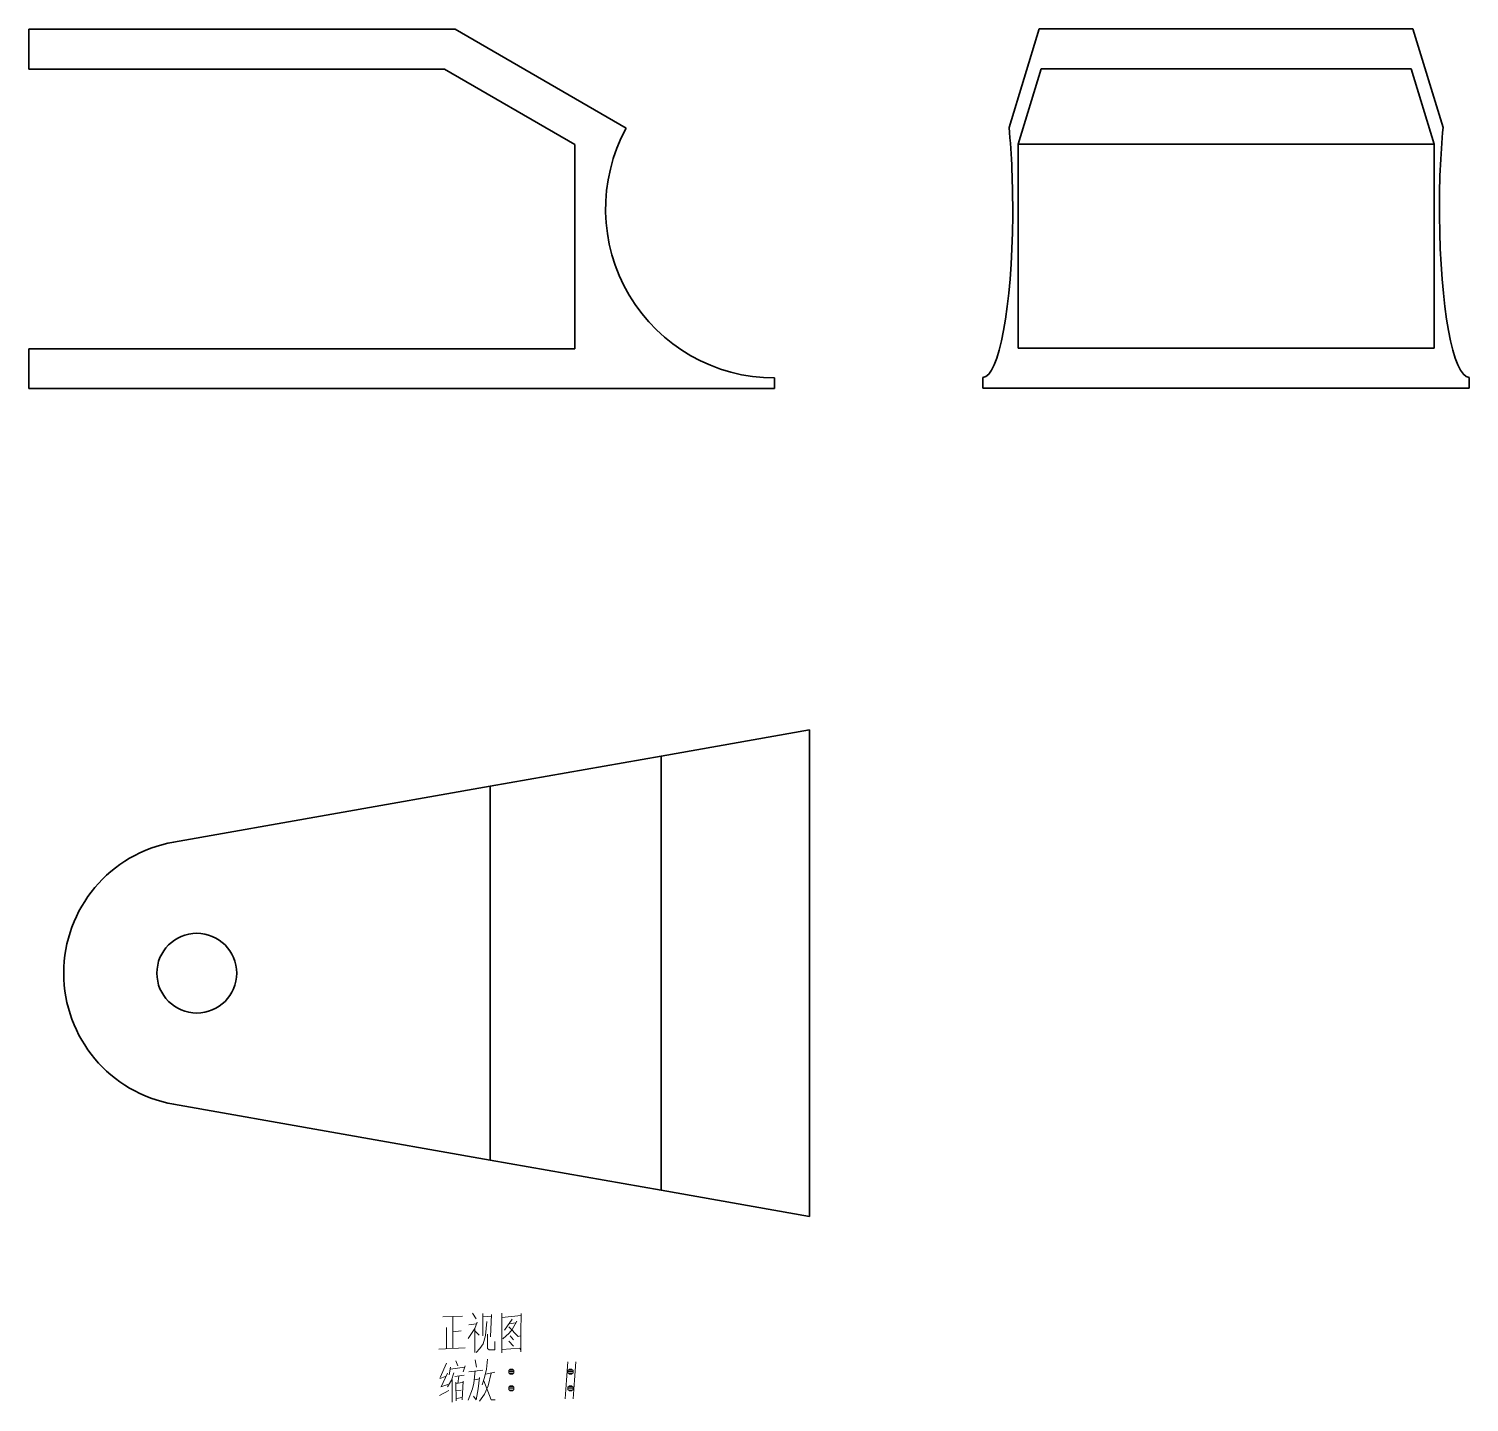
# Model space of a CAD drawing. Extents: x 755 to 863, y 318 to 421.
import ezdxf

# ---------------------------------------------------------------- set-up
doc = ezdxf.new("R2010")
doc.units = 0

msp = doc.modelspace()

# ---------------------------------------------------------------- linework, layer by layer
at = {"color": 7, "lineweight": 35}
for p, q in [((763.31, 421.38), (755.05, 421.38)), ((755.05, 418.38), (755.05, 421.38)), ((787.09, 421.38), (763.31, 421.38)), ((799.94, 413.96), (787.09, 421.38)), ((830.98, 421.42), (828.71, 414)), ((835.17, 421.42), (830.98, 421.42)), ((854.87, 421.42), (835.17, 421.42)), ((859.06, 421.42), (854.87, 421.42)), ((861.33, 414), (859.06, 421.42)), ((763.31, 418.38), (755.05, 418.38)), ((763.31, 418.38), (786.29, 418.38)), ((786.29, 418.38), (796.09, 412.72)), ((831.12, 418.42), (829.39, 412.75)), ((835.17, 418.42), (831.12, 418.42)), ((854.87, 418.42), (835.17, 418.42)), ((854.87, 418.42), (858.92, 418.42)), ((858.92, 418.42), (860.65, 412.75)), ((796.09, 412.72), (796.09, 397.38)), ((829.39, 412.75), (829.39, 397.42)), ((860.65, 412.75), (829.39, 412.75)), ((860.65, 412.75), (860.65, 397.42)), ((755.05, 397.38), (763.31, 397.38)), ((755.05, 394.38), (755.05, 397.38)), ((763.31, 397.38), (796.09, 397.38)), ((835.17, 397.42), (829.39, 397.42)), ((835.17, 397.42), (854.87, 397.42)), ((854.87, 397.42), (860.65, 397.42)), ((811.09, 394.38), (811.09, 395.18)), ((826.75, 394.42), (826.75, 395.22)), ((863.29, 394.42), (863.29, 395.22)), ((763.31, 394.38), (755.05, 394.38)), ((811.09, 394.38), (763.31, 394.38)), ((835.17, 394.42), (826.75, 394.42)), ((854.87, 394.42), (835.17, 394.42)), ((863.29, 394.42), (854.87, 394.42)), ((802.56, 366.77), (813.71, 368.74)), ((813.71, 368.74), (813.71, 332.19)), ((789.71, 364.51), (802.56, 366.77)), ((802.56, 334.16), (802.56, 366.77)), ((765.93, 360.31), (789.71, 364.51)), ((789.71, 336.42), (789.71, 364.51)), ((789.71, 336.42), (765.93, 340.62)), ((802.56, 334.16), (789.71, 336.42)), ((802.56, 334.16), (813.71, 332.19))]:
    msp.add_line(p, q, dxfattribs=at)
at = {"color": 7, "lineweight": 13}
for points in [[(788.39, 324.91), (788.67, 324.49)], [(789.16, 324.88), (789.16, 323.2)], [(789.75, 323.13), (789.82, 324.81)], [(790.59, 324.91), (790.59, 323.44), (790.59, 321.94)], [(790.59, 324.88), (790.59, 323.48), (790.59, 322.08)], [(792.06, 324.74), (790.59, 324.6)], [(792.03, 322.11), (792.03, 323.48), (792.06, 324.88)], [(786.15, 324.63), (787.65, 324.7)], [(786.43, 323.83), (786.43, 322.25)], [(786.92, 324.63), (786.92, 323.48), (786.92, 322.29)], [(788.74, 324.25), (788.56, 323.76), (788.07, 323.02)], [(788.11, 324.04), (788.67, 324.11)], [(788.56, 323.76), (788.56, 321.97)], [(789.82, 324.7), (789.16, 324.63)], [(789.47, 324.28), (789.37, 323.23)], [(791.36, 324.46), (790.8, 323.65)], [(791.12, 323.9), (791.82, 323.16)], [(791.15, 324.11), (791.61, 324.18)], [(791.15, 323.41), (791.36, 323.69)], [(791.36, 323.69), (791.71, 324.32)], [(786.92, 323.51), (787.55, 323.58)], [(788.56, 323.58), (788.88, 323.27)], [(788.95, 322.25), (789.19, 322.6)], [(789.37, 323.23), (789.19, 322.6)], [(789.51, 322.25), (789.51, 323.34)], [(790.07, 322.78), (790.07, 322.15)], [(790.66, 322.99), (791.15, 323.41)], [(791.12, 322.81), (791.47, 322.43)], [(791.22, 323.2), (791.47, 322.92)], [(791.82, 323.16), (791.99, 323.2)], [(785.87, 322.22), (787.83, 322.32)], [(788.67, 321.97), (788.95, 322.25)], [(789.65, 322.15), (789.51, 322.25)], [(790.07, 322.15), (789.65, 322.15)], [(790.59, 322.18), (791.96, 322.29)], [(792.03, 322.01), (792.03, 322.11), (791.96, 322.29)], [(786.43, 321.17), (785.97, 320.08)], [(786.74, 320.85), (786.64, 320.29)], [(786.74, 320.71), (787.79, 320.85)], [(786.99, 320.43), (786.81, 319.87)], [(787.13, 321.34), (787.3, 320.96)], [(787.83, 320.96), (787.69, 320.5)], [(788.6, 320.57), (788.49, 319.66), (788.39, 319.24), (788.07, 318.37)], [(788.11, 320.5), (789.16, 320.64)], [(788.6, 321.41), (788.7, 320.85)], [(789.44, 320.71), (789.3, 320.08)], [(789.37, 320.33), (790.07, 320.47)], [(789.51, 321.45), (789.44, 320.71)], [(791.12, 320.54), (791.5, 320.54)], [(791.15, 320.64), (791.47, 320.64)], [(795.56, 321.27), (795.46, 319.87), (795.35, 318.47)], [(795.56, 320.54), (795.95, 320.54)], [(795.6, 320.64), (795.91, 320.64)], [(796.16, 321.27), (796.05, 319.87), (795.95, 318.47)], [(786.36, 320.15), (785.94, 320.01)], [(786.01, 319.38), (786.53, 319.56)], [(786.5, 320.4), (786.04, 319.38)], [(786.81, 319.87), (786.5, 319.38)], [(786.85, 319.94), (786.85, 318.23)], [(787.06, 320.15), (787.76, 320.26)], [(787.13, 319.73), (787.16, 318.33)], [(787.13, 319.63), (787.65, 319.7)], [(787.37, 320.19), (787.3, 319.63)], [(787.69, 319.8), (787.62, 318.4)], [(788.91, 320.08), (788.81, 319.24), (788.67, 318.4), (788.46, 318.68)], [(788.53, 319.91), (788.91, 319.98)], [(789.3, 320.08), (789.12, 319.52)], [(789.23, 319.84), (789.79, 318.4)], [(789.58, 319.45), (789.3, 318.82)], [(789.79, 320.4), (789.58, 319.45)], [(791.15, 320.4), (791.47, 320.4)], [(791.15, 319.38), (791.47, 319.38)], [(795.6, 320.4), (795.91, 320.4)], [(795.6, 319.38), (795.91, 319.38)], [(785.9, 318.72), (786.6, 319.1)], [(787.16, 319.07), (787.55, 319.14)], [(787.62, 318.58), (787.2, 318.51)], [(789.3, 318.82), (788.91, 318.3)], [(789.79, 318.4), (790.1, 318.4)], [(791.12, 319.28), (791.5, 319.28)], [(791.15, 319.14), (791.47, 319.14)], [(795.56, 319.28), (795.95, 319.28)], [(795.6, 319.14), (795.91, 319.14)]]:
    msp.add_lwpolyline(points, dxfattribs=at)
for points in [[(791.22, 320.33), (791.4, 320.33), (791.5, 320.43), (791.5, 320.61), (791.4, 320.71), (791.22, 320.71), (791.12, 320.61), (791.12, 320.43)], [(795.67, 320.33), (795.84, 320.33), (795.95, 320.43), (795.95, 320.61), (795.84, 320.71), (795.67, 320.71), (795.56, 320.61), (795.56, 320.43)], [(791.22, 319.07), (791.4, 319.07), (791.5, 319.17), (791.5, 319.35), (791.4, 319.45), (791.22, 319.45), (791.12, 319.35), (791.12, 319.17)], [(795.67, 319.07), (795.84, 319.07), (795.95, 319.17), (795.95, 319.35), (795.84, 319.45), (795.67, 319.45), (795.56, 319.35), (795.56, 319.17)]]:
    msp.add_lwpolyline(points, close=True, dxfattribs=at)
at = {"color": 7, "lineweight": 35}
msp.add_circle((767.67, 350.46), 3, dxfattribs=at)
for centre, radius, start, end in [((811.09, 407.88), 12.7, 151.3926, 270), ((767.67, 350.46), 10, 100, 260)]:
    msp.add_arc(centre, radius, start, end, dxfattribs=at)
for centre, major_axis, ratio, start_param, end_param in [((826.75, 407.92), (0, -12.69), 0.176253, 1.527154, 2.070136), ((863.29, 407.92), (0, -12.69), 0.176253, 4.21305, 4.756031), ((826.75, 407.92), (0, -12.7), 0.176327, 0.000003, 1.527325), ((863.29, 407.92), (0, -12.7), 0.176327, 4.755861, 6.283182)]:
    msp.add_ellipse(centre, major_axis=major_axis, ratio=ratio, start_param=start_param, end_param=end_param, dxfattribs=at)

doc.saveas('drawing.dxf')
